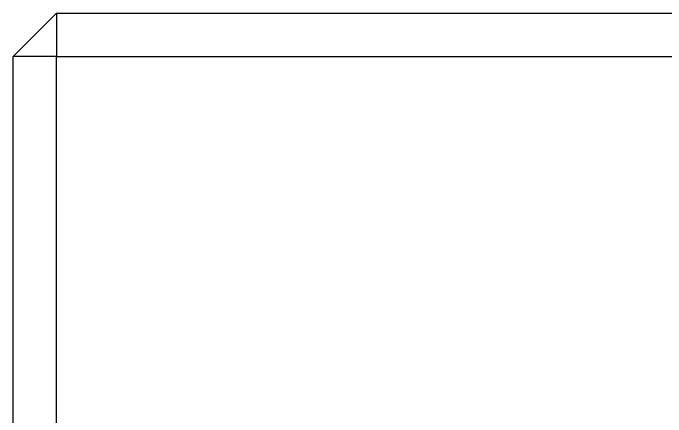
# Model space of a CAD drawing. Header units: millimetres. Extents: x 7 to 422, y 36 to 182.
# Drawn here: x 7 to 10.743, y 127.85 to 130.167 of the extents above; entities that cross this region are included whole.
import ezdxf

# ---------------------------------------------------------------- set-up
doc = ezdxf.new("R2010")
doc.units = ezdxf.units.MM
doc.header["$LTSCALE"] = 0.666667
doc.layers.add('VISIBLE', color=7, linetype='CONTINUOUS', lineweight=25)

msp = doc.modelspace()

# ---------------------------------------------------------------- linework, layer by layer
at = {"layer": 'VISIBLE'}
for p, q in [((7.25, 130.16667), (7, 129.91667)), ((7.25, 130.16667), (56.75, 130.16667)), ((7.25, 130.16667), (7.25, 129.91667)), ((7, 123.41667), (7, 129.91667)), ((7.25, 129.91667), (7, 129.91667)), ((7.25, 123.41667), (7.25, 129.91667)), ((7.25, 129.91667), (56.75, 129.91667))]:
    msp.add_line(p, q, dxfattribs=at)

doc.saveas('drawing.dxf')
